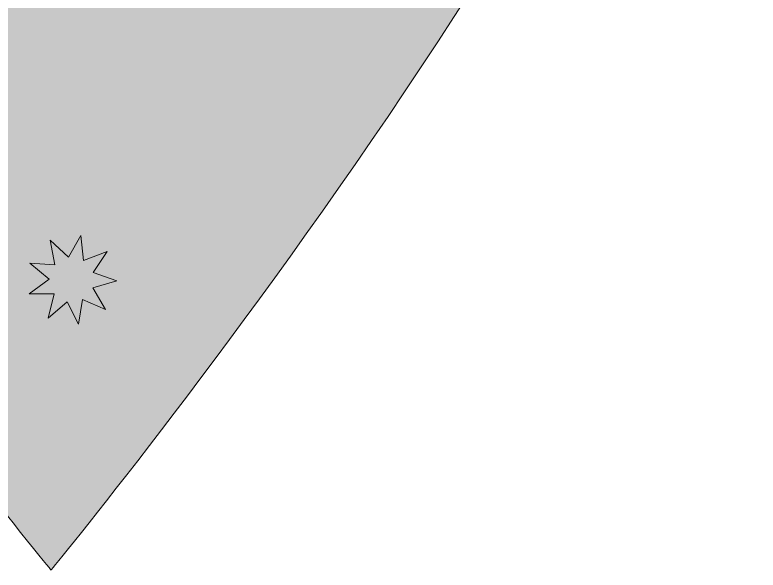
# Model space of a CAD drawing. Header units: millimetres. Extents: x 22 to 606, y -841 to -12.
# Drawn here: x 123.49 to 141.88, y -574.76 to -561.02 of the extents above; entities that cross this region are included whole.
import ezdxf

# ---------------------------------------------------------------- set-up
doc = ezdxf.new("R2010")
doc.units = ezdxf.units.MM
doc.header["$MEASUREMENT"] = 0
doc.layers.add('engraving', color=7, linetype='Continuous')
doc.layers.add('Layer 1', color=7, linetype='Continuous')

# ---------------------------------------------------------------- blocks, each defined once
blk = doc.blocks.new('block 13')
at = {"layer": 'engraving'}
h = blk.add_hatch(color=1, dxfattribs=at)
h.dxf.hatch_style = 2
h.paths.add_polyline_path([(125.735, -568.31), (125.164, -568.061), (125.063, -568.675), (124.787, -568.117), (124.315, -568.523), (124.461, -567.918), (123.839, -567.925), (124.34, -567.556), (123.858, -567.161), (124.479, -567.2), (124.365, -566.589), (124.815, -567.018), (125.12, -566.476), (125.189, -567.094), (125.772, -566.875), (125.427, -567.393), (126.014, -567.599), (125.417, -567.775)])
at = {"layer": 'engraving', "lineweight": 0}
blk.add_lwpolyline([(125.735, -568.31), (125.164, -568.061), (125.063, -568.675), (124.787, -568.117), (124.315, -568.523), (124.461, -567.918), (123.839, -567.925), (124.34, -567.556), (123.858, -567.161), (124.479, -567.2), (124.365, -566.589), (124.815, -567.018), (125.12, -566.476), (125.189, -567.094), (125.772, -566.875), (125.427, -567.393), (126.014, -567.599), (125.417, -567.775), (125.735, -568.31)], dxfattribs=at)

msp = doc.modelspace()

# ---------------------------------------------------------------- hatches: boundary and pattern name
at = {"layer": 'Layer 1'}
h = msp.add_hatch(color=2, dxfattribs=at)
h.dxf.hatch_style = 2
edge = h.paths.add_edge_path()
edge.add_spline(control_points=[(127.826, -526.67), (128.872, -525.727), (129.534, -524.366), (129.534, -522.85), (129.534, -520.01), (127.224, -517.699), (124.384, -517.699), (121.543, -517.699), (119.233, -520.01), (119.233, -522.85), (119.233, -524.366), (119.895, -525.727), (120.942, -526.67), (112.925, -528.269), (106.884, -535.343), (106.884, -543.83), (106.884, -553.495), (124.384, -574.762), (124.384, -574.762), (124.384, -574.762), (141.884, -553.495), (141.884, -543.83), (141.884, -535.343), (135.842, -528.269), (127.826, -526.67)], knot_values=[0, 0, 0, 0, 1, 1, 1, 2, 2, 2, 3, 3, 3, 4, 4, 4, 5, 5, 5, 6, 6, 6, 7, 7, 7, 8, 8, 8, 8], degree=3, periodic=1)
edge = h.paths.add_edge_path()
edge.add_spline(control_points=[(124.384, -519.699), (126.121, -519.699), (127.534, -521.112), (127.534, -522.85), (127.534, -524.587), (126.121, -526), (124.384, -526), (122.646, -526), (121.233, -524.587), (121.233, -522.85), (121.233, -521.112), (122.646, -519.699), (124.384, -519.699)], knot_values=[0, 0, 0, 0, 1, 1, 1, 2, 2, 2, 3, 3, 3, 4, 4, 4, 4], degree=3, periodic=1)

# ---------------------------------------------------------------- linework, layer by layer
at = {"layer": 'Layer 1', "lineweight": 0}
msp.add_open_spline([(127.826, -526.67), (128.872, -525.727), (129.534, -524.366), (129.534, -522.85), (129.534, -520.01), (127.224, -517.699), (124.384, -517.699), (121.543, -517.699), (119.233, -520.01), (119.233, -522.85), (119.233, -524.366), (119.895, -525.727), (120.942, -526.67), (112.925, -528.269), (106.884, -535.343), (106.884, -543.83), (106.884, -553.495), (124.384, -574.762), (124.384, -574.762), (124.384, -574.762), (141.884, -553.495), (141.884, -543.83), (141.884, -535.343), (135.842, -528.269), (127.826, -526.67)], degree=3, knots=[0, 0, 0, 0, 1, 1, 1, 2, 2, 2, 3, 3, 3, 4, 4, 4, 5, 5, 5, 6, 6, 6, 7, 7, 7, 8, 8, 8, 8], dxfattribs=at)

# ---------------------------------------------------------------- block references
at = {"layer": 'engraving'}
msp.add_blockref('block 13', (0, 0), dxfattribs=at)

doc.saveas('drawing.dxf')
